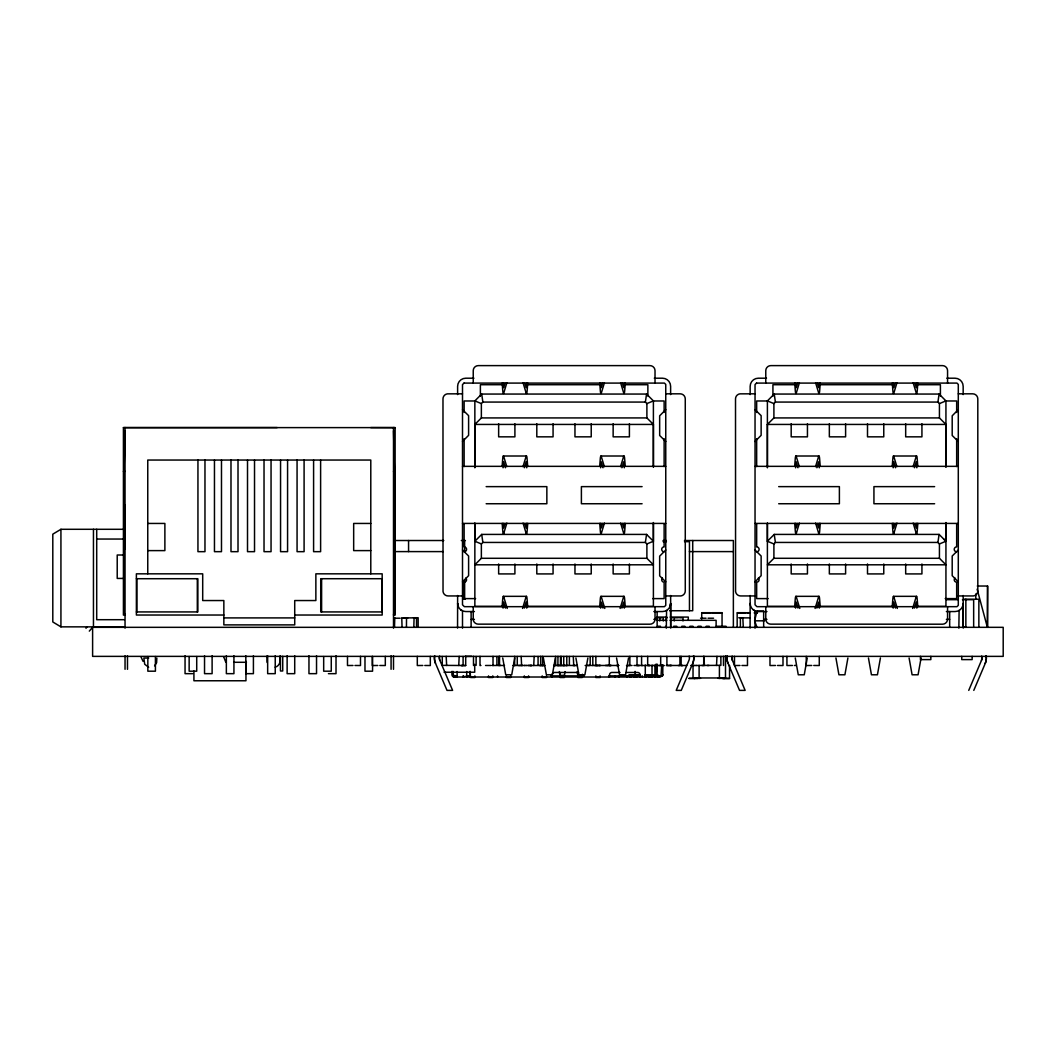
<?xml version="1.0" encoding="UTF-8"?>
<svg xmlns="http://www.w3.org/2000/svg" width="1056" height="1056" viewBox="0 0 1056 1056"><rect width="100%" height="100%" fill="white"/><g stroke="black" fill="none" stroke-linecap="round" stroke-linejoin="round"><path stroke-width="1.5" d="M124.423 548.579L124.186 505.309L124.278 548.579L124.37 538.045M124.621 541.068L124.608 533.412L124.634 534.851M370.748 427.574L395.129 427.614L395.129 615.094L393.505 615.094M462.502 628.135L462.502 610.856L460.812 609.866M481.364 558.294L646.892 558.294L653.4 564.802L474.857 564.802L481.364 558.294L481.364 543.946L474.857 541.253L474.857 523.156M474.857 467.214L474.857 424.433L481.364 417.925L646.892 417.925L653.4 424.433L653.4 467.214M646.892 558.294L646.892 543.946L653.4 541.253L653.4 523.156M670.718 628.056L670.639 595.518M755.04 628.135L755.04 610.856L753.35 609.866M773.903 558.294L939.431 558.294L945.938 564.802L767.395 564.802L773.903 558.294L773.903 543.946L767.395 541.253L767.395 523.156M767.395 467.214L767.395 424.433L773.903 417.925L939.431 417.925L945.938 424.433L945.938 467.214M945.938 523.156L945.938 541.253L939.431 543.946L939.431 558.294M963.244 628.056L963.178 595.518M124.542 518.285L124.582 504.57L124.608 514.417M124.608 538.204L124.582 549.318L124.555 539.827M277.16 427.574L123.42 427.614L123.42 615.094L125.044 615.094M124.37 540.434L124.344 543.47M124.555 511.856L124.582 509.467L124.595 511.632M124.595 541.649L124.582 544.421L124.555 541.24M977.275 586.027L987.584 586.027L987.373 627.33L977.143 589.195M124.608 518.509L124.621 517.176M503.052 467.782L503.633 461.749L505.428 467.742M503.052 608.111L503.633 602.065L505.428 608.071M526.72 383.024L526.218 387.684L524.872 383.183M526.72 523.34L526.218 528.013L524.872 523.512M600.626 467.782L601.194 461.749L603.002 467.742M600.626 608.111L601.194 602.065L603.002 608.071M624.281 383.024L623.792 387.684L622.433 383.183M624.281 523.34L623.792 528.013L622.433 523.512M795.59 467.782L796.171 461.749L797.966 467.742M795.59 608.111L796.171 602.065L797.966 608.071M819.258 383.024L818.756 387.684L817.41 383.183M819.258 523.34L818.756 528.013L817.41 523.512M893.165 467.782L893.732 461.749L895.528 467.742M893.165 608.111L893.732 602.065L895.528 608.071M916.819 383.024L916.331 387.684L914.971 383.183M916.819 523.34L916.331 528.013L914.971 523.512M670.362 605.524L670.639 603.425A8.131 8.131 0 0 1 662.508 611.556L653.849 611.556M457.552 628.056L457.631 595.518M750.09 628.056L750.169 595.518M552.077 677.015L552.116 674.573M552.077 674.903L552.169 674.269A2.442 2.442 0 0 1 554.519 672.461L578.477 672.461M656.08 664.066L655.921 675.193M657.122 675.206L657.215 664.145M662.851 664.831L662.759 675.206L660.409 677.015L454.357 677.015L452.628 676.302M646.892 417.925L646.892 403.59L645.374 402.072L646.562 394.06L481.694 394.06L474.857 400.897L474.857 467.808M646.892 543.946L645.374 542.441L646.562 534.415L481.694 534.415L474.857 541.253M939.431 417.925L939.431 403.59L937.913 402.072L939.101 394.06L774.233 394.06L767.395 400.897L767.395 467.808M939.431 543.946L937.913 542.441L939.101 534.415L774.233 534.415L767.395 541.253M564.326 675.88L565.066 671.563M514.708 657.994L511.724 674.784L505.732 674.784L502.735 657.994M555.364 657.994L552.367 674.784L546.388 674.784L543.391 657.994M587.875 657.994L584.892 674.784L578.912 674.784L575.916 657.994M628.531 657.994L625.548 674.784L619.555 674.784L616.559 657.994M807.246 657.994L804.25 674.784L798.27 674.784L795.274 657.994M847.902 657.994L844.906 674.784L838.926 674.784L835.93 657.994M880.414 657.994L877.43 674.784L871.451 674.784L868.454 657.994M921.07 657.994L918.073 674.784L912.094 674.784L909.097 657.994M962.9 605.524L963.178 603.425A8.131 8.131 0 0 1 955.046 611.556L946.387 611.556M502.128 466.343L502.696 458.911A4.396 0.739 -90 0 1 503.752 456.575L506.788 466.66M527.723 383.09L527.155 390.522A4.396 0.739 -90 0 1 526.099 392.858M502.128 606.672L502.696 599.24A4.396 0.739 -90 0 1 503.752 596.904M527.723 523.42L527.155 530.851A4.396 0.739 -90 0 1 526.099 533.188M599.689 466.343L600.27 458.911A4.396 0.739 -90 0 1 601.313 456.575L604.349 466.66M625.284 383.09L624.716 390.522A4.396 0.739 -90 0 1 623.66 392.858L620.624 382.774M599.689 606.672L600.27 599.24A4.396 0.739 -90 0 1 601.313 596.904M625.284 523.42L624.716 530.851A4.396 0.739 -90 0 1 623.66 533.188M794.666 466.343L795.234 458.911A4.396 0.739 -90 0 1 796.29 456.575L799.326 466.66M820.261 383.09L819.694 390.522A4.396 0.739 -90 0 1 818.638 392.858L815.602 382.774M794.666 606.672L795.234 599.24A4.396 0.739 -90 0 1 796.29 596.904M820.261 523.42L819.694 530.851A4.396 0.739 -90 0 1 818.638 533.188M892.228 466.343L892.808 458.911A4.396 0.739 -90 0 1 893.851 456.575L896.887 466.66M917.822 383.09L917.255 390.522A4.396 0.739 -90 0 1 916.199 392.858L913.163 382.774M892.228 606.672L892.808 599.24A4.396 0.739 -90 0 1 893.851 596.904M917.822 523.42L917.255 530.851A4.396 0.739 -90 0 1 916.199 533.188M756.98 627.33L754.618 620.822L756.98 611.068L763.501 611.068M505.045 383.183L503.686 387.684L503.184 383.024M506.854 382.774L503.804 392.885A4.396 0.739 -90 0 1 502.748 390.522L502.181 383.09M505.045 523.512L503.686 528.013L503.184 523.34M522.997 466.66L526.046 456.548A4.396 0.739 -90 0 1 527.102 458.911L527.683 466.343M503.804 533.214L506.854 523.103M524.357 467.742L526.165 461.749L526.746 467.782M522.562 608.441L526.046 596.878M524.357 608.071L526.165 602.065L526.746 608.111M602.606 383.183L601.247 387.684L600.745 383.024M604.415 382.774L601.366 392.885A4.396 0.739 -90 0 1 600.31 390.522L599.742 383.09M602.606 523.512L601.247 528.013L600.745 523.34M620.558 466.66L623.608 456.548A4.396 0.739 -90 0 1 624.664 458.911L625.244 466.343M601.366 533.214L604.415 523.103M621.918 467.742L623.74 461.749L624.307 467.782M620.123 608.441L623.608 596.878M621.918 608.071L623.74 602.065L624.307 608.111M797.584 383.183L796.224 387.684L795.722 383.024M799.392 382.774L796.343 392.885A4.396 0.739 -90 0 1 795.287 390.522L794.719 383.09M797.584 523.512L796.224 528.013L795.722 523.34M815.536 466.66L818.585 456.548A4.396 0.739 -90 0 1 819.641 458.911L820.222 466.343M796.343 533.214L799.392 523.103M816.895 467.742L818.704 461.749L819.284 467.782M815.1 608.441L818.585 596.878M816.895 608.071L818.704 602.065L819.284 608.111M895.145 383.183L893.785 387.684L893.284 383.024M896.953 382.774L893.904 392.885A4.396 0.739 -90 0 1 892.848 390.522L892.28 383.09M895.145 523.512L893.785 528.013L893.284 523.34M913.097 466.66L916.146 456.548A4.396 0.739 -90 0 1 917.202 458.911L917.783 466.343M893.904 533.214L896.953 523.103M914.456 467.742L916.278 461.749L916.846 467.782M912.661 608.441L916.146 596.878M914.456 608.071L916.278 602.065L916.846 608.111M692.789 663.221L681.252 690.386L676.21 690.386L688.934 660.396A6.349 6.31 0 0 0 689.159 656.119M968.748 690.386L981.473 660.396A6.349 6.31 0 0 0 981.697 656.119A6.389 6.323 0 0 1 981.46 660.383M973.79 690.386L985.327 663.221M85.985 628.241L87.173 626.868M89.298 631.118L92.611 627.33L1003.2 627.33L1003.2 656.37L92.611 656.37L92.611 627.33M481.364 417.925L481.364 403.59L482.869 402.072L645.374 402.072M481.364 543.946L482.869 542.441L645.374 542.441M773.903 417.925L773.903 403.59L775.408 402.072L937.913 402.072M773.903 543.946L775.408 542.441L937.913 542.441M462.502 441.487L468.6 435.336L468.6 415.642L462.502 409.649M462.502 581.843L468.6 575.692L468.6 556.01L462.502 550.018M665.755 409.649L659.657 415.8L659.67 435.494L665.755 441.487M755.04 441.487L761.138 435.336L761.138 415.642L755.04 409.649M665.755 550.018L659.657 556.156L659.67 575.85L665.755 581.843M755.04 581.843L761.138 575.692L761.138 556.01L755.04 550.018M958.294 409.649L952.195 415.8L952.195 435.494L958.294 441.487M958.294 550.018L952.195 556.01L952.195 575.692L958.294 581.843M154.572 665.874L156.618 662.68L156.842 658.06M656.502 676.302L654.773 677.015M644.648 675.88L661.056 675.695L661.703 665.016M124.41 529.294L60.931 529.294L52.8 534.164L52.8 621.971L60.931 626.855L124.344 626.855M666.574 610.46L666.31 628.135M959.112 610.46L958.848 628.135M646.892 403.59L653.4 400.897L646.562 394.06M939.431 403.59L945.938 400.897L939.101 394.06M688.974 678.335L700.55 678.335M394.495 627.33L394.786 617.786M446.648 665.478L446.186 656.37M521.624 665.478L521.162 656.37M558.73 665.531L561.053 665.531M564.379 665.531L562.993 665.478M573.738 665.478L573.276 656.37M574.332 665.531L575.256 665.478M681.727 665.531L682.638 665.478M704.418 665.478L703.969 656.37M639.936 675.352L629.376 675.906L629.376 674.731L640.2 674.731M123.42 427.614L395.129 427.614M558.928 665.478L557 665.478M500.795 665.478L498.736 665.478M515.051 665.478L513.229 665.478M520.331 665.478L518.509 665.478M531.881 665.478L528.119 665.478M544.447 665.478L541.477 665.531M565.026 665.478L561.7 665.478M589.578 665.478L587.756 665.478M597.683 665.478L595.861 665.531L595.861 656.37M594.515 665.478L599.848 665.478M607.226 665.478L605.405 665.478M611.107 665.478L609.286 665.531L609.286 656.37M618.684 665.478L616.862 665.478M626.498 665.531L632.016 665.478M636.887 665.531L638.84 665.478M649.493 665.478L647.671 665.531L647.671 656.37M670.956 665.478L669.134 665.478M690.716 665.531L696.234 665.478M722.396 678.48L724.482 678.48M461.116 665.531L462.449 665.531M688.974 678.48L697.924 678.467M465.194 656.423L471.702 656.383M723.598 678.493L729.551 678.48L729.551 665.333M461.881 665.531L465.696 665.531L465.696 656.37M473.946 378.206L465.749 378.206A8.131 8.131 0 0 0 457.618 386.338L457.618 394.574M654.298 378.206L662.508 378.206A8.131 8.131 0 0 1 670.626 386.338L670.626 394.574M766.484 378.206L758.287 378.206A8.131 8.131 0 0 0 750.156 386.338L750.156 394.574M946.836 378.206L955.033 378.206A8.131 8.131 0 0 1 963.164 386.338L963.164 394.574M503.382 384.714L480.388 384.714L480.388 396.092M528 384.714L600.257 384.714M624.888 384.714L647.869 384.714L647.869 396.092M795.907 384.714L772.926 384.714L772.926 396.092M820.538 384.714L892.795 384.714M917.426 384.714L940.408 384.714L940.408 396.092M665.755 393.822L680.196 393.822A5.069 5.069 0 0 1 685.265 398.891L685.278 590.911A5.069 5.069 0 0 1 680.869 595.94L665.755 595.94M958.294 393.822L972.734 393.822A5.069 5.069 0 0 1 977.803 398.891L977.816 590.911A5.069 5.069 0 0 1 973.394 595.94L958.294 595.94M475.504 400.976L464.125 400.976L464.125 412.46M652.753 400.976L664.132 400.976L664.132 412.46M768.042 400.976L756.664 400.976L756.664 412.46M945.292 400.976L956.67 400.976L956.67 412.46M474.857 424.433L653.4 424.433M767.395 424.433L945.938 424.433M125.044 430.782L124.133 468.838L124.133 614.288L125.044 614.288M393.518 430.782L394.416 468.838L394.416 614.288L393.518 614.288M503.342 456.007L526.456 456.007M600.904 456.007L624.03 456.007M795.881 456.007L818.994 456.007M893.442 456.007L916.568 456.007M462.502 466.343L665.755 466.343M755.04 466.343L958.294 466.343M123.42 471.398L125.044 471.398M393.505 471.398L395.129 471.398M486.156 486.631L546.85 486.631L546.85 503.738L486.156 503.738M642.088 486.631L581.394 486.631L581.394 503.738L642.088 503.738M778.694 486.631L839.388 486.631L839.388 503.738L778.694 503.738M934.626 486.631L873.932 486.631L873.932 503.738L934.626 503.738M147.761 523.446L164.881 523.446L164.881 550.612L147.761 550.612M370.788 523.446L353.668 523.446L353.668 550.612L370.788 550.612M462.502 523.42L665.755 523.42M755.04 523.42L958.294 523.42M96.703 539.048L124.331 539.048M394.35 540.514L443.758 540.514M461.34 540.514L465.406 540.514M663.062 540.514L666.362 540.514M684.486 540.514L733.366 540.514L733.366 627.33M663.102 541.662L666.402 541.662M684.526 541.662L689.462 541.662L689.462 610.738M393.703 551.602L443.203 551.602M689.423 551.602L733.366 551.602M123.644 555.007L117.216 555.007L117.216 578.424L123.644 578.424M136.382 578.714L197.815 578.714L197.815 611.926L136.382 611.926M382.18 578.714L320.734 578.714L320.734 611.926L382.18 611.926M462.502 595.94L448.061 595.94A5.069 5.069 0 0 1 443.032 591.532L442.979 398.878A5.069 5.069 0 0 1 447.401 393.848L462.502 393.822M755.04 595.94L740.599 595.94A5.069 5.069 0 0 1 735.57 591.532L735.517 398.878A5.069 5.069 0 0 1 739.939 393.848L755.04 393.822M503.342 596.336L526.456 596.336M600.904 596.336L624.03 596.336M795.881 596.336L818.994 596.336M893.442 596.336L916.568 596.336M475.609 598.607L464.125 598.607L464.125 582.186A2.442 2.442 0 0 0 465.854 578.015M652.661 598.607L664.132 598.607L664.132 582.186A2.442 2.442 0 0 1 662.402 578.015M768.134 598.607L756.664 598.607L756.664 582.186A2.442 2.442 0 0 0 758.393 578.015M945.199 598.607L956.67 598.607L956.67 582.186A2.442 2.442 0 0 1 954.941 578.015M462.647 599.24L465.076 599.24M964.009 599.24L978.859 599.24L978.859 627.013M946.44 599.689L957.647 599.689M962.452 599.689L973.658 599.689L973.658 626.498M502.709 606.355L474.857 606.355L474.857 523.301M527.274 606.355L600.983 606.355M623.911 606.355L653.4 606.355L653.4 522.535M795.234 606.355L767.395 606.355L767.395 523.301M819.812 606.355L893.521 606.355M916.45 606.355L945.938 606.355L945.938 522.535M669.649 610.738L692.71 610.738L692.71 540.514M474.408 611.556L465.762 611.556A8.131 8.131 0 0 1 457.631 603.425L457.697 604.481M766.946 611.556L758.3 611.556A8.131 8.131 0 0 1 750.169 603.425L750.235 604.481M710.345 612.704L701.725 612.704L701.725 619.067M711.889 612.704L722.053 612.704L722.053 627.013M745.787 612.704L737.167 612.704L737.167 627.013M747.331 612.704L750.235 612.704M754.591 612.704L757.495 612.704M701.963 612.929L721.802 612.929M737.418 612.929L749.628 612.929M754.195 612.929L757.258 612.929M223.846 615.028L136.382 615.028L136.382 573.83L202.699 573.83L202.699 600.547L223.846 600.547L223.846 624.888L294.73 624.888L294.716 600.547L315.863 600.547L315.863 573.83L382.18 573.83L382.18 615.028L294.716 615.028M656.99 617.074L666.864 617.074M670.164 617.074L688.288 617.074L688.288 620.004M401.768 617.786L402.059 627.33M406.534 617.734L406.441 627.264M413.516 617.734L418.15 617.734L418.15 627.317M656.278 617.734L663.3 617.786L663.3 620.981M667.286 617.734L666.151 617.734L666.151 620.928M670.824 617.734L674.282 617.734L674.282 620.928M674.876 617.734L678.322 617.734M679.562 617.734L683.008 617.734L683.008 620.928M738.751 617.734L743.398 617.734M223.846 617.905L294.716 617.905M403.524 617.879L416.526 617.879L416.526 627.145M750.143 617.879L740.388 617.879L740.388 627.145M394.667 618.209L400.184 618.209M402.151 618.209L407.669 618.209M700.55 618.209L706.068 618.209M708.048 618.209L713.566 618.209M471.121 619.37L474.408 619.37M653.849 619.37L657.136 619.37M763.66 619.37L766.946 619.37M946.387 619.37L949.674 619.37M124.344 619.7L96.703 619.7L96.703 529.294M656.951 620.321L666.811 620.321M670.098 620.321L716.113 620.321L716.113 627.33M754.618 620.822L764.372 620.822M716.113 626.261L725.987 626.261L725.987 627.33M964.009 626.868L965.857 627.013L965.857 599.24M743.305 627.264L742.817 617.734M148.711 658.06L143.84 658.06L144.712 664.25L148.658 667.286M233.746 662.284L246.457 662.284M353.008 665.478L347.49 665.531L347.49 656.37M354.974 665.478L360.492 665.531L360.492 656.37M377.81 665.478L372.293 665.531L372.293 656.37M379.79 665.478L385.308 665.531L385.308 656.37M422.822 665.478L417.305 665.531L417.305 656.37M424.802 665.478L430.32 665.531L430.32 656.37M465.696 665.531L442.279 665.359L442.279 656.515M480.929 665.478L480.005 665.531L480.005 656.37M491.053 665.478L485.536 665.478M492.096 665.478L493.02 665.531L493.02 656.37M493.033 665.478L498.551 665.478M500.557 665.478L504.491 665.478M513.295 665.478L524.951 665.478M526.007 665.478L531.524 665.478M543.061 665.478L530.059 665.531M542.89 665.478L544.724 665.478M553.621 665.478L568.709 665.478M569.197 665.478L574.385 665.478M576.47 665.478L577.394 665.531M585.156 665.478L618.631 665.478M633.996 665.478L639.514 665.478M638.708 665.478L642.536 665.478M648.212 665.478L641.586 665.531L641.586 656.37M649.084 665.478L653.189 665.478M655.169 665.478L660.686 665.531L660.686 656.37M666.27 665.478L682.15 665.478M686.651 665.478L681.133 665.531L681.133 656.37M739.992 665.478L734.474 665.531L734.474 656.37M741.959 665.478L747.476 665.531L747.476 656.37M775.5 665.478L769.982 665.531L769.982 656.37M777.48 665.478L782.998 665.531L782.998 656.37M792.449 665.478L786.931 665.531L786.931 656.37M794.416 665.478L796.277 665.478M811.774 665.478L806.256 665.531L806.256 656.37M813.754 665.478L819.271 665.531L819.271 656.37M657.215 670.732L656.08 670.732L657.043 670.402L657.043 665.069M444.035 672.223L474.712 672.223L474.712 664.303M619.978 672.461L611.952 672.461A2.442 2.442 0 0 0 609.589 674.269L609.51 677.015M626.406 672.461L637.639 672.461A2.442 2.442 0 0 1 640.002 674.269L640.081 677.015M192.641 673.662L185.051 673.662L185.051 655.776M328.429 673.662L336.019 673.662L336.019 655.776M656.08 674.586L654.931 674.586L654.931 665.029M644.833 674.731L657.835 674.916L657.835 677.015M629.376 675.048L639.936 675.048M560.089 675.391L564.326 675.391L564.326 677.503L560.089 677.503L559.601 672.514M577.975 675.391L582.212 675.391L582.212 677.503L577.975 677.503L577.487 672.514M457.116 675.88L453.433 675.497L453.05 671.392M466.118 675.88L470.58 675.88L470.659 677.503L474.883 677.503L474.883 675.88M551.008 675.88L583.981 675.88M640.82 675.88L608.705 675.88L608.705 677.015M717.974 678.335L729.551 678.48M694.043 678.48L694.927 678.493M707.203 665.478L709.025 665.478M701.897 665.478L703.718 665.531L703.718 656.37M692.327 665.478L694.148 665.478M669.966 665.478L671.788 665.478M678.097 665.478L679.919 665.531L679.919 656.37M652.78 665.478L654.601 665.478M648.08 665.478L650.034 665.478M628.043 665.478L629.864 665.531L629.864 656.37M609.22 665.478L611.041 665.478M616.598 665.478L618.42 665.531M607.055 665.478L608.876 665.478M598.937 665.478L600.758 665.478M572.893 665.478L576.206 665.478M553.819 665.478L555.641 665.531L555.641 656.37M539.312 665.478L541.134 665.478M524.423 665.478L526.244 665.478M520.819 665.478L522.641 665.478M565.554 665.478L567.164 665.531M629.376 674.731L640.2 675.114M716.522 665.478L716.971 656.37M533.716 665.478L534.178 656.37M458.74 665.478L459.188 656.37M413.807 627.264L414.084 617.734M767.395 400.897L773.903 403.59M474.857 400.897L481.364 403.59M939.101 534.415L945.938 541.253L943.589 538.916M646.562 534.415L653.4 541.253M141.068 657.017L143.022 661.307M732.428 660.383A6.389 6.323 0 0 1 732.191 656.119A6.349 6.31 0 0 0 732.415 660.383L745.14 690.386L739.543 690.386L728.02 663.221M439.89 660.383A6.389 6.323 0 0 1 439.652 656.119A6.349 6.31 0 0 0 439.877 660.383L452.602 690.386L447.005 690.386L435.481 663.221M223.7 656.858L225.812 662.284M913.163 523.103L916.199 533.214M893.851 596.878L897.323 608.441M815.602 523.103L818.638 533.214M796.29 596.878L799.762 608.441M620.624 523.103L623.66 533.214M601.313 596.878L604.784 608.441M523.063 382.774L526.099 392.885M523.063 523.103L526.099 533.214M503.752 596.878L507.223 608.441M917.783 606.672L917.202 599.24A4.396 0.739 -90 0 0 916.146 596.904M892.28 523.42L892.848 530.851A4.396 0.739 -90 0 0 893.904 533.188M820.222 606.672L819.641 599.24A4.396 0.739 -90 0 0 818.585 596.904M794.719 523.42L795.287 530.851A4.396 0.739 -90 0 0 796.343 533.188M625.244 606.672L624.664 599.24A4.396 0.739 -90 0 0 623.608 596.904M599.742 523.42L600.31 530.851A4.396 0.739 -90 0 0 601.366 533.188M527.683 606.672L527.102 599.24A4.396 0.739 -90 0 0 526.046 596.904M502.181 523.42L502.748 530.851A4.396 0.739 -90 0 0 503.804 533.188M577.249 671.563L577.975 675.88M559.363 671.563L560.089 675.88M469.92 671.563L470.422 674.441M774.233 394.06L775.408 402.072M774.233 534.415L775.408 542.441M481.694 394.06L482.869 402.072M481.694 534.415L482.869 542.441M582.437 674.269L582.516 677.015M124.344 510.418L124.37 516.186M963.151 603.755L963.178 627.33M670.613 603.755L670.639 627.33M124.516 548.579L124.463 505.309L124.397 526.706M987.584 586.027L987.584 627.33M975.797 593.96L975.797 598.726M972.14 656.37L972.14 659.604L961.739 659.604L961.739 656.37M956.67 438.689L956.67 466.567M956.67 523.961L956.67 546.916A2.442 2.442 0 0 0 954.228 549.358A2.442 2.442 0 0 0 956.67 551.786M949.674 611.556L949.674 627.33M947.562 383.09L947.562 370.682A5.069 5.069 0 0 0 942.48 365.614L770.84 365.614A5.069 5.069 0 0 0 765.772 370.682L765.772 383.09M947.562 606.672L947.562 619.12A5.069 5.069 0 0 1 942.493 624.202L770.801 624.149A5.069 5.069 0 0 1 765.772 619.74L765.772 606.672M945.938 400.897L945.938 466.646M930.838 656.37L930.838 659.604L920.436 659.604L920.436 656.37M921.928 423.773L921.928 436.841L905.678 436.841L905.678 423.773M921.928 563.983L921.928 573.923L905.678 573.923L905.678 563.983M883.766 423.773L883.766 436.841L867.504 436.841L867.504 423.773M883.766 563.983L883.766 573.923L867.504 573.923L867.504 563.983M845.605 423.773L845.605 436.841L829.343 436.841L829.343 423.773M845.605 563.983L845.605 573.923L829.343 573.923L829.343 563.983M807.444 423.773L807.444 436.841L791.182 436.841L791.182 423.773M807.444 563.983L807.444 573.923L791.182 573.923L791.182 563.983M763.66 611.556L763.66 627.33M756.664 438.689L756.664 466.567M756.664 523.961L756.664 546.916A2.442 2.442 0 0 1 759.106 549.358A2.442 2.442 0 0 1 756.664 551.786M725.498 655.882L725.498 677.965L693.026 677.965L693.026 665.346M723.479 656.37L723.479 665.531M720.878 656.515L720.878 665.359L696.01 665.478M719.413 665.412L719.413 678.48M709.183 627.33L709.183 626.261L706.24 626.261L706.24 627.33M701.052 627.33L701.052 626.261L698.108 626.261L698.108 627.33M699.112 665.412L699.112 678.48M692.934 627.33L692.934 626.261L689.99 626.261L689.99 627.33M684.803 627.33L684.803 626.261L681.859 626.261L681.859 627.33M676.672 627.33L676.672 626.261L673.728 626.261L673.728 627.33M668.778 665.531L666.904 665.531L666.904 656.37M665.597 626.261L665.597 627.33M664.132 438.689L664.132 466.567M664.132 523.961L664.132 546.916A2.442 2.442 0 0 0 661.69 549.358A2.442 2.442 0 0 0 664.132 551.786M664.277 665.531L658.772 665.478M660.409 627.33L660.409 626.261L657.466 626.261L657.466 627.33M659.723 617.734L659.723 620.928M659.406 675.88L659.406 677.015M658.944 675.88L658.944 677.015M657.136 611.556L657.136 627.33M655.024 383.09L655.024 370.682A5.069 5.069 0 0 0 649.942 365.614L478.302 365.614A5.069 5.069 0 0 0 473.233 370.682L473.233 383.09M655.024 606.672L655.037 619.12A5.069 5.069 0 0 1 649.955 624.202L478.262 624.149A5.069 5.069 0 0 1 473.233 619.74L473.233 606.672M653.4 400.897L653.4 466.646M652.014 665.214L652.014 675.22M652.014 675.88L652.014 677.015M651.011 674.731L651.011 675.484M651.011 675.88L651.011 677.015M649.321 675.88L649.321 677.015M649.031 675.88L649.031 677.015M645.968 675.048L645.968 677.015M645.652 675.88L645.652 677.015M645.282 665.016L645.282 677.015M642.391 675.88L642.391 677.015M637.019 656.37L637.019 665.531M636.715 675.88L636.715 677.015M635.092 671.392L635.092 675.22M635.092 675.88L635.092 677.015M634.59 675.88L634.59 677.015M633.93 675.88L633.93 677.015M630.96 675.88L630.96 677.015M630.353 675.88L630.353 677.015M630.194 675.88L630.194 677.015M629.402 423.773L629.402 436.841L613.14 436.841L613.14 423.773M629.402 563.983L629.402 573.923L613.14 573.923L613.14 563.983M626.776 675.88L626.776 677.015M619.08 675.88L619.08 677.015M618.671 675.88L618.671 677.015M614.856 675.88L614.856 677.015M600.098 675.88L600.098 677.503L595.874 677.503L595.874 675.88M592.799 656.37L592.799 665.531M591.228 423.773L591.228 436.841L574.966 436.841L574.966 423.773M591.228 563.983L591.228 573.923L574.966 573.923L574.966 563.983M590.185 656.515L590.185 665.359M569.382 656.515L569.382 665.359M566.782 656.37L566.782 665.531M563.732 656.515L563.732 665.359M561.132 656.37L561.132 665.531M560.485 656.515L560.485 665.359M557.964 656.37L557.885 665.531M553.067 423.773L553.067 436.841L536.804 436.841L536.804 423.773M553.067 563.983L553.067 573.923L536.804 573.923L536.804 563.983M546.44 675.88L546.44 677.503L542.203 677.503L542.203 675.88M542.626 656.37L542.626 665.531M540.672 656.37L540.672 665.531M538.072 656.515L538.072 665.359M528.554 675.88L528.554 677.503L524.317 677.503L524.317 675.88M517.268 656.515L517.268 665.359M514.906 423.773L514.906 436.841L498.643 436.841L498.643 423.773M514.906 563.983L514.906 573.923L498.643 573.923L498.643 563.983M514.655 656.37L514.655 665.531M510.668 675.88L510.668 677.503L506.431 677.503L506.431 675.88M499.514 656.37L499.514 665.531M498.973 656.37L498.973 665.531M497.574 675.88L497.574 677.015M496.914 656.515L496.914 665.359M492.782 675.88L492.782 677.503L488.545 677.503L488.545 675.88M476.111 656.515L476.111 665.359M473.497 656.37L473.497 665.531M471.121 611.556L471.121 627.33M470.144 671.392L470.144 677.015M467.438 675.88L467.438 677.015M466.712 671.524L466.712 677.015M464.64 540.514L464.64 551.602M464.64 579.586L464.64 599.333M464.125 438.689L464.125 466.567M464.125 523.961L464.125 546.916A2.442 2.442 0 0 1 466.567 549.358A2.442 2.442 0 0 1 464.125 551.786M463.663 675.88L463.663 677.015M463.096 656.515L463.096 665.359M463.016 675.88L463.016 677.015M457.116 671.524L457.116 677.015M456.086 675.88L456.086 677.015M455.057 675.88L455.057 677.015M451.915 671.392L451.915 674.573A2.442 2.442 0 0 0 454.357 677.015M408.566 540.514L408.566 551.602M393.505 427.535L393.505 628.135M393.505 655.816L393.505 669.306M391.076 655.816L391.076 669.306M382.034 578.714L382.034 611.926M372.57 656.555L372.57 671.194L364.98 671.194L364.98 656.555M370.788 573.83L370.788 460.046L147.761 460.046L147.761 573.83M331.267 656.555L331.267 671.194L323.677 671.194L323.677 656.555M321.605 578.714L321.605 611.926M320.615 460.046L320.615 551.668L313.592 551.668L313.592 460.046M316.536 655.776L316.536 673.662L308.959 673.662L308.959 655.776M304.088 460.046L304.088 551.668L297.066 551.668L297.066 460.046M294.716 655.776L294.716 673.662L287.126 673.662L287.126 655.776M287.575 460.046L287.575 551.668L280.553 551.668L280.553 460.046M282.718 656.317L282.718 670.996L280.447 670.996L280.447 656.317M279.998 656L279.998 660.911A6.508 6.508 0 0 1 275.18 667.194M275.233 655.776L275.233 673.662L267.656 673.662L267.656 655.776M271.049 460.046L271.049 551.668L264.026 551.668L264.026 460.046M266.983 656L266.983 660.911A6.508 6.508 0 0 0 267.208 662.6M254.522 460.046L254.522 551.668L247.513 551.668L247.513 460.046M253.414 655.776L253.414 673.662L245.824 673.662L245.824 655.776M245.956 661.254L245.956 680.764L193.921 680.764L193.921 671.009M238.009 460.046L238.009 551.668L230.987 551.668L230.987 460.046M233.93 655.776L233.93 673.662L226.354 673.662L226.354 655.776M221.483 460.046L221.483 551.668L214.46 551.668L214.46 460.046M212.111 655.776L212.111 673.662L204.534 673.662L204.534 655.776M204.97 460.046L204.97 551.668L197.947 551.668L197.947 460.046M197.314 578.714L197.314 611.926M196.72 656.555L196.72 671.194L189.143 671.194L189.143 656.555M155.417 656.555L155.417 671.194L147.84 671.194L147.84 656.555M136.884 578.714L136.884 611.926M127.486 655.816L127.486 669.306M125.044 427.535L125.044 628.135M125.044 655.816L125.044 669.306M93.456 529.294L93.456 626.855M60.931 529.294L60.931 626.855M662.851 674.573A2.442 2.442 0 0 1 662.138 676.302M434.702 655.67A13.002 12.923 0 0 0 435.481 663.221A13.094 12.962 0 0 1 434.518 656.938M727.241 655.67A13.002 12.923 0 0 0 728.02 663.221A13.094 12.962 0 0 1 727.056 656.938M464.006 383.09L462.502 384.595L462.502 604.798L464.389 606.672L664.422 606.672L665.768 605.339L665.755 384.424L664.422 383.09L464.006 383.09M756.545 383.09L755.04 384.595L755.04 604.798L756.928 606.672L956.96 606.672L958.294 605.339L958.294 384.424L956.96 383.09L756.545 383.09M692.776 663.221A13.002 12.923 0 0 0 693.554 655.67A13.094 12.962 0 0 1 692.776 663.208M985.314 663.221A13.002 12.923 0 0 0 986.093 655.67A13.094 12.962 0 0 1 985.314 663.208"/></g></svg>
